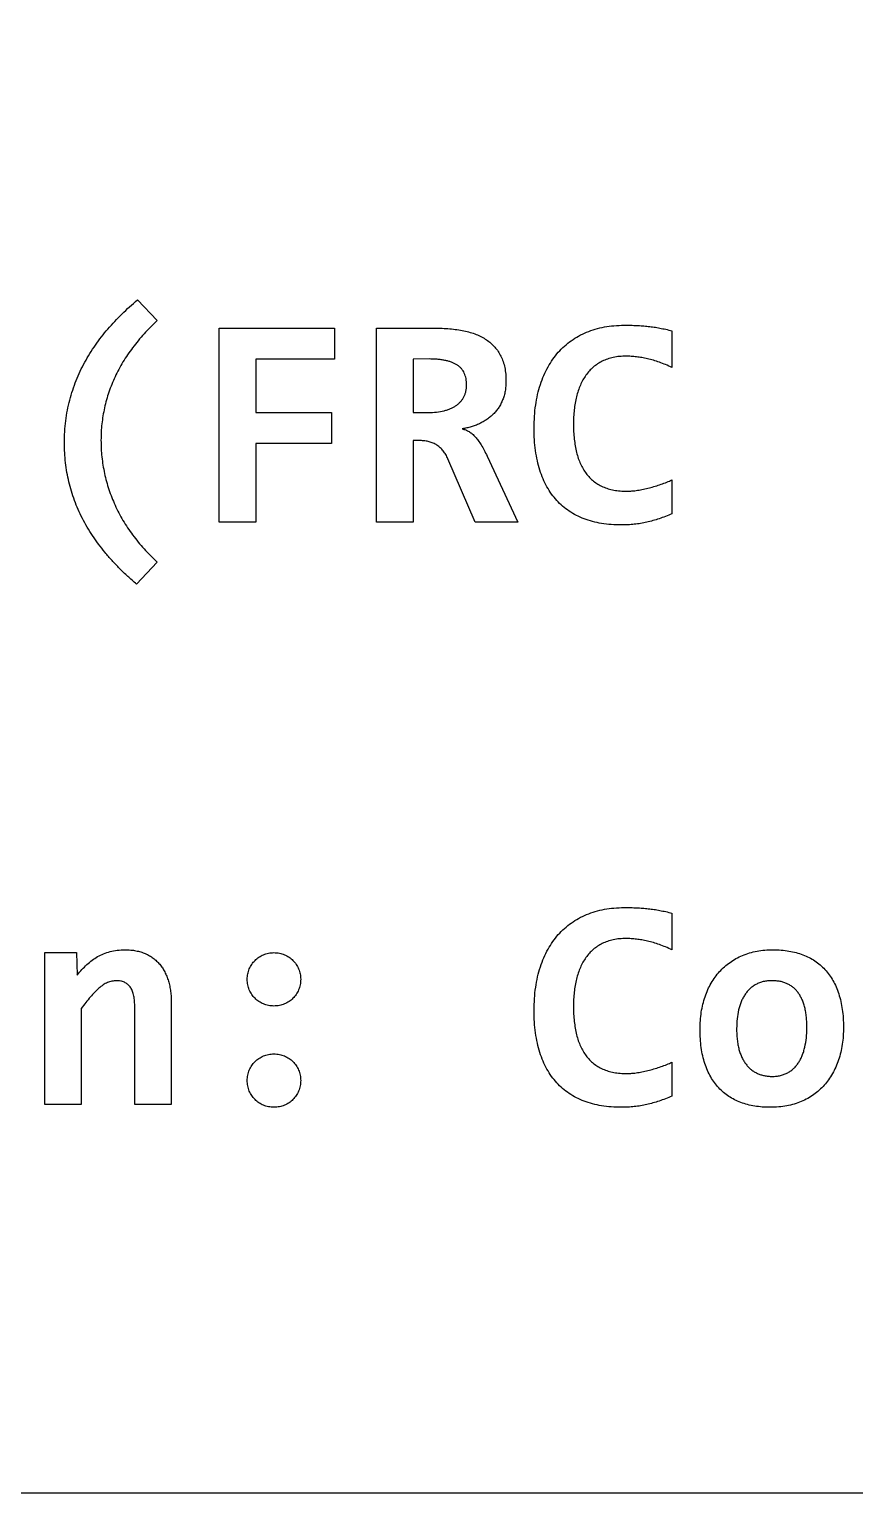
# Model space of a CAD drawing. Extents: x 0 to 260, y 0 to 99.
# Drawn here: x 146.48 to 159.98, y 0.12 to 24.06 of the extents above; entities that cross this region are included whole.
import ezdxf

# ---------------------------------------------------------------- set-up
doc = ezdxf.new("R2010")
doc.units = 0
doc.layers.get('0').update_dxf_attribs({"linetype": 'CONTINUOUS'})

msp = doc.modelspace()

# ---------------------------------------------------------------- linework, layer by layer
at = {"color": 7}
for points in [[(0.120758, 99.386226), (0.120758, 0.120751), (260.120757, 0.120751), (260.120757, 99.386226)], [(151.425468, 17.790313), (151.425468, 17.284166), (150.183077, 17.284166), (150.183077, 15.995751), (149.584888, 15.995751), (149.584888, 19.170751), (151.471482, 19.170751), (151.471482, 18.664603), (150.183077, 18.664603), (150.183077, 17.790313)], [(148.139027, 8.997892)], [(150.910681, 8.429329)], [(157.458394, 7.843224)], [(150.910681, 6.774942)], [(158.703679, 6.934539)]]:
    msp.add_lwpolyline(points, close=True, dxfattribs=at)
for points in [[(148.248311, 19.630914), (148.572569, 19.292988)], [(152.759888, 17.330177), (152.759888, 15.995751), (152.1617, 15.995751), (152.1617, 19.170751), (153.103559, 19.170751)], [(156.993221, 19.125189), (156.993222, 18.526543)], [(153.028061, 18.666005), (152.759888, 18.664603)], [(152.759888, 18.664603), (152.759888, 17.790313), (153.007935, 17.790313)], [(152.877081, 17.330362), (152.759888, 17.330177)], [(153.969206, 17.076415), (154.473209, 15.995751), (153.772207, 15.995751), (153.328598, 17.031806)], [(156.99322, 16.686181), (156.99322, 16.134048)], [(148.57257, 15.343658), (148.233213, 14.983428)], [(156.993221, 9.600189), (156.993222, 9.001543)], [(147.330178, 8.040973), (147.330178, 6.470724), (146.73199, 6.470724), (146.73199, 8.955506), (147.250372, 8.955506), (147.264752, 8.588846)], [(148.802642, 8.133789), (148.802642, 6.470751), (148.204454, 6.470751), (148.204454, 8.087725)], [(156.99322, 7.161181), (156.99322, 6.609048)]]:
    msp.add_lwpolyline(points, dxfattribs=at)
for points in [[(148.119614, 19.518016), (148.161921, 19.556301), (148.205116, 19.593608), (148.248311, 19.630914)], [(147.878757, 19.28005), (147.917367, 19.321219), (147.956576, 19.361833), (147.996669, 19.401547)], [(147.996669, 19.401547), (148.036771, 19.441287), (148.077758, 19.480154), (148.119614, 19.518016)], [(147.660188, 19.025521), (147.694436, 19.069468), (147.729562, 19.112727), (147.765877, 19.154928)], [(147.765877, 19.154928), (147.802499, 19.197526), (147.840332, 19.239066), (147.878757, 19.28005)], [(148.461128, 19.185858), (148.425648, 19.15014), (148.391372, 19.11323), (148.357595, 19.075845)], [(148.572569, 19.292988), (148.535002, 19.257693), (148.497435, 19.222397), (148.461128, 19.185858)], [(153.103559, 19.170751), (153.147185, 19.170751), (153.190811, 19.170751), (153.234413, 19.16784)], [(153.234413, 19.16784), (153.275932, 19.165194), (153.317429, 19.163871), (153.358795, 19.159903)], [(153.358795, 19.159903), (153.398221, 19.156198), (153.437526, 19.151171), (153.476708, 19.145615)], [(155.597688, 19.103149), (155.643763, 19.122199), (155.690839, 19.138604), (155.738608, 19.152759)], [(155.738608, 19.152759), (155.787563, 19.167311), (155.837246, 19.179297), (155.887436, 19.188716)], [(155.887436, 19.188716), (155.939502, 19.198505), (155.992114, 19.205384), (156.044892, 19.209618)], [(156.044892, 19.209618), (156.100132, 19.213851), (156.155553, 19.215439), (156.210975, 19.216762)], [(156.210975, 19.216762), (156.24645, 19.216788), (156.281926, 19.216814), (156.317383, 19.216735)], [(156.317383, 19.216735), (156.350704, 19.216735), (156.384008, 19.214089), (156.41732, 19.213031)], [(156.41732, 19.213031), (156.449218, 19.210385), (156.481123, 19.210385), (156.512944, 19.208004)], [(156.512944, 19.208004), (156.54416, 19.205358), (156.575296, 19.202183), (156.606411, 19.198743)], [(156.606411, 19.198743), (156.637873, 19.195039), (156.669313, 19.191335), (156.700597, 19.186573)], [(156.700597, 19.186573), (156.732096, 19.18181), (156.763436, 19.175989), (156.794784, 19.170168)], [(156.794784, 19.170168), (156.82746, 19.164083), (156.860144, 19.157998), (156.892563, 19.150854)], [(156.892563, 19.150854), (156.926305, 19.143181), (156.959765, 19.13445), (156.993221, 19.125189)], [(147.561688, 18.892515), (147.593199, 18.937785), (147.626263, 18.981997), (147.660188, 19.025521)], [(148.260534, 18.964402), (148.229585, 18.927122), (148.199714, 18.888916), (148.170662, 18.850102)], [(148.357595, 19.075845), (148.324552, 19.039306), (148.291986, 19.002317), (148.260534, 18.964402)], [(153.476708, 19.145615), (153.51402, 19.140059), (153.55122, 19.133973), (153.588149, 19.126301)], [(153.588149, 19.126301), (153.623444, 19.118892), (153.658491, 19.110426), (153.69312, 19.100371)], [(153.69312, 19.100371), (153.725963, 19.090846), (153.758431, 19.079998), (153.790181, 19.067298)], [(153.790181, 19.067298), (153.820361, 19.055128), (153.849892, 19.041634), (153.878615, 19.026315)], [(153.878615, 19.026315), (153.906268, 19.011762), (153.933172, 18.995623), (153.959141, 18.97816)], [(153.959141, 18.97816), (153.984414, 18.961227), (154.0088, 18.942786), (154.031758, 18.922783)], [(154.031758, 18.922783), (154.054253, 18.903204), (154.075377, 18.881984), (154.095027, 18.859521)], [(155.235324, 18.875952), (155.270501, 18.90749), (155.307544, 18.936965), (155.346047, 18.964376)], [(155.346047, 18.964376), (155.384853, 18.992024), (155.425142, 19.017583), (155.466835, 19.040602)], [(155.466835, 19.040602), (155.509173, 19.063885), (155.552959, 19.084734), (155.597688, 19.103149)], [(147.387696, 18.611395), (147.414193, 18.659602), (147.442176, 18.706962), (147.471097, 18.753741)], [(147.471097, 18.753741), (147.500145, 18.800757), (147.530138, 18.847165), (147.561688, 18.892515)], [(148.087979, 18.734347), (148.061775, 18.695718), (148.036553, 18.656427), (148.012487, 18.616422)], [(148.170662, 18.850102), (148.142241, 18.812134), (148.114603, 18.773585), (148.087979, 18.734347)], [(154.095027, 18.859521), (154.114734, 18.837032), (154.13296, 18.813193), (154.14967, 18.788348)], [(154.14967, 18.788348), (154.166709, 18.762948), (154.182172, 18.736622), (154.195684, 18.709264)], [(154.195684, 18.709264), (154.209683, 18.680901), (154.221587, 18.651532), (154.231633, 18.621528)], [(155.044795, 18.660978), (155.072537, 18.700507), (155.102603, 18.738421), (155.134667, 18.774563)], [(155.134667, 18.774563), (155.166291, 18.810229), (155.19986, 18.844149), (155.235324, 18.875952)], [(156.034107, 18.690585), (156.002213, 18.68397), (155.970705, 18.675239), (155.939921, 18.664656)], [(156.136202, 18.705666), (156.101934, 18.702756), (156.067806, 18.697728), (156.034107, 18.690585)], [(156.246924, 18.710693), (156.209963, 18.710667), (156.173003, 18.708047), (156.136202, 18.705666)], [(156.32673, 18.707783), (156.300163, 18.710428), (156.273544, 18.710428), (156.246924, 18.710693)], [(156.41157, 18.699845), (156.383363, 18.703285), (156.355077, 18.706195), (156.32673, 18.707783)], [(156.500004, 18.686881), (156.470654, 18.691908), (156.441156, 18.696141), (156.41157, 18.699845)], [(156.592752, 18.668095), (156.561977, 18.674974), (156.531073, 18.681324), (156.500004, 18.686881)], [(147.246776, 18.31231), (147.267361, 18.363718), (147.289332, 18.414598), (147.312922, 18.46471)], [(147.312922, 18.46471), (147.336295, 18.514372), (147.361256, 18.563294), (147.387696, 18.611395)], [(147.944184, 18.49564), (147.922782, 18.455423), (147.902332, 18.414704), (147.883071, 18.373402)], [(148.012487, 18.616422), (147.988635, 18.576787), (147.965917, 18.536465), (147.944184, 18.49564)], [(153.101391, 18.663359), (153.076967, 18.663359), (153.052511, 18.663359), (153.028061, 18.666005)], [(153.170412, 18.658332), (153.147449, 18.660978), (153.124434, 18.662301), (153.101391, 18.663359)], [(153.234401, 18.650394), (153.213155, 18.653569), (153.191807, 18.656215), (153.170412, 18.658332)], [(153.293357, 18.639547), (153.27381, 18.64378), (153.25415, 18.64722), (153.234401, 18.650394)], [(153.347999, 18.625788), (153.33, 18.63108), (153.311728, 18.635578), (153.293357, 18.639547)], [(153.397609, 18.60859), (153.381329, 18.61494), (153.364784, 18.620761), (153.347999, 18.625788)], [(153.442186, 18.588482), (153.427697, 18.59589), (153.412768, 18.602505), (153.397609, 18.60859)], [(153.482448, 18.56467), (153.46947, 18.573401), (153.45603, 18.581338), (153.442186, 18.588482)], [(153.517678, 18.538052), (153.506552, 18.547577), (153.494707, 18.556573), (153.482448, 18.56467)], [(153.548594, 18.507149), (153.539008, 18.518262), (153.528697, 18.52858), (153.517678, 18.538052)], [(153.575196, 18.471907), (153.567208, 18.484342), (153.558271, 18.495984), (153.548594, 18.507149)], [(153.596045, 18.433807), (153.59, 18.447036), (153.583054, 18.459736), (153.575196, 18.471907)], [(153.612582, 18.39068), (153.607891, 18.405232), (153.602475, 18.41981), (153.596045, 18.433807)], [(154.231633, 18.621528), (154.242203, 18.58999), (154.250715, 18.557764), (154.257517, 18.525194)], [(154.257517, 18.525194), (154.264851, 18.490057), (154.270196, 18.454497), (154.273334, 18.418778)], [(154.898124, 18.397109), (154.918595, 18.444205), (154.941467, 18.490242), (154.966427, 18.535168)], [(154.966427, 18.535168), (154.990448, 18.578375), (155.016406, 18.620523), (155.044795, 18.660978)], [(155.642265, 18.469102), (155.622246, 18.446877), (155.60354, 18.42362), (155.586185, 18.399358)], [(155.705535, 18.530909), (155.683122, 18.511859), (155.662053, 18.490983), (155.642265, 18.469102)], [(155.776713, 18.584116), (155.751917, 18.567977), (155.728048, 18.550197), (155.705535, 18.530909)], [(155.854363, 18.628699), (155.827622, 18.61547), (155.801697, 18.600494), (155.776713, 18.584116)], [(155.939921, 18.664656), (155.910673, 18.654601), (155.88208, 18.642431), (155.854363, 18.628699)], [(156.689094, 18.643753), (156.65727, 18.653014), (156.625081, 18.660951), (156.592752, 18.668095)], [(156.788313, 18.611395), (156.755523, 18.623037), (156.722509, 18.634149), (156.689094, 18.643753)], [(156.889688, 18.572581), (156.856292, 18.586603), (156.822423, 18.599277), (156.788313, 18.611395)], [(156.993222, 18.526543), (156.958882, 18.542418), (156.924544, 18.558055), (156.889688, 18.572581)], [(147.189258, 18.155571), (147.206813, 18.208382), (147.226094, 18.26061), (147.246776, 18.31231)], [(147.829148, 18.249022), (147.812524, 18.20772), (147.796932, 18.166022), (147.782414, 18.123927)], [(147.883071, 18.373402), (147.863963, 18.332471), (147.846023, 18.290958), (147.829148, 18.249022)], [(153.624805, 18.343928), (153.621601, 18.359803), (153.617487, 18.375307), (153.612582, 18.39068)], [(153.631994, 18.29289), (153.630618, 18.310087), (153.628224, 18.327074), (153.624805, 18.343928)], [(153.631288, 18.185098), (153.632955, 18.202825), (153.633563, 18.220552), (153.634164, 18.23828)], [(153.634164, 18.23828), (153.63382, 18.256536), (153.633476, 18.274713), (153.631994, 18.29289)], [(154.274771, 18.218833), (154.272733, 18.192348), (154.269381, 18.165916), (154.264706, 18.139749)], [(154.273334, 18.418778), (154.276715, 18.380334), (154.277541, 18.341679), (154.278366, 18.302997)], [(154.278366, 18.302997), (154.277652, 18.274871), (154.276937, 18.246826), (154.274771, 18.218833)], [(154.79603, 18.085086), (154.808597, 18.139643), (154.823851, 18.193618), (154.841325, 18.246852)], [(154.841325, 18.246852), (154.858033, 18.297758), (154.876773, 18.348002), (154.898124, 18.397109)], [(155.494875, 18.237592), (155.481698, 18.20772), (155.469946, 18.17724), (155.459645, 18.146257)], [(155.537294, 18.322417), (155.521747, 18.294874), (155.507644, 18.266511), (155.494875, 18.237592)], [(155.586185, 18.399358), (155.568508, 18.374752), (155.552234, 18.348902), (155.537294, 18.322417)], [(147.102981, 17.825556), (147.113866, 17.88178), (147.126585, 17.93766), (147.141087, 17.993064)], [(147.141087, 17.993064), (147.155393, 18.047727), (147.171438, 18.10194), (147.189258, 18.155571)], [(147.742151, 17.995948), (147.730105, 17.953376), (147.71935, 17.910461), (147.709798, 17.867254)], [(147.782414, 18.123927), (147.76783, 18.081646), (147.754331, 18.038995), (147.742151, 17.995948)], [(153.501872, 17.934167), (153.513802, 17.944751), (153.525012, 17.956128), (153.535664, 17.967955)], [(153.535664, 17.967955), (153.546149, 17.979596), (153.556095, 17.991767), (153.565142, 18.004626)], [(153.565142, 18.004626), (153.574199, 18.017326), (153.582353, 18.031084), (153.589587, 18.044896)], [(153.589587, 18.044896), (153.596953, 18.059183), (153.603366, 18.073762), (153.608999, 18.088763)], [(153.608999, 18.088763), (153.614741, 18.104109), (153.61967, 18.119614), (153.623379, 18.135489)], [(153.623379, 18.135489), (153.627189, 18.151893), (153.629713, 18.168403), (153.631288, 18.185098)], [(154.223724, 17.995233), (154.214967, 17.973273), (154.205127, 17.951603), (154.194246, 17.930516)], [(154.24745, 18.064977), (154.240713, 18.04143), (154.232797, 18.018067), (154.223724, 17.995233)], [(154.264706, 18.139749), (154.260205, 18.114613), (154.254466, 18.089584), (154.24745, 18.064977)], [(154.764394, 17.912524), (154.77271, 17.970442), (154.782905, 18.028094), (154.79603, 18.085086)], [(155.431605, 18.047779), (155.423209, 18.013278), (155.41601, 17.978512), (155.410036, 17.943507)], [(155.459645, 18.146257), (155.448866, 18.113872), (155.439682, 18.080958), (155.431605, 18.047779)], [(147.07566, 17.653709), (147.082814, 17.711282), (147.091958, 17.768591), (147.102981, 17.825556)], [(147.684633, 17.736391), (147.677466, 17.692709), (147.671478, 17.648841), (147.66666, 17.604814)], [(147.709798, 17.867254), (147.700207, 17.823889), (147.691825, 17.780233), (147.684633, 17.736391)], [(153.007935, 17.790313), (153.053083, 17.790313), (153.098231, 17.792959), (153.143103, 17.797457)], [(153.143103, 17.797457), (153.184206, 17.801691), (153.225079, 17.808834), (153.265329, 17.818359)], [(153.265329, 17.818359), (153.284244, 17.822857), (153.303021, 17.827884), (153.321409, 17.834234)], [(153.321409, 17.834234), (153.338726, 17.840055), (153.355697, 17.846934), (153.372456, 17.854343)], [(153.372456, 17.854343), (153.388561, 17.861486), (153.404474, 17.868895), (153.419909, 17.877361)], [(153.419909, 17.877361), (153.434741, 17.885563), (153.449136, 17.894295), (153.463047, 17.903978)], [(153.463047, 17.903978), (153.476546, 17.913239), (153.489592, 17.923293), (153.501872, 17.934167)], [(154.020254, 17.717712), (154.002612, 17.70316), (153.984429, 17.689084), (153.965612, 17.676013)], [(154.071301, 17.763723), (154.054995, 17.747583), (154.037894, 17.732343), (154.020254, 17.717712)], [(154.118035, 17.814761), (154.103337, 17.797034), (154.087722, 17.779942), (154.071301, 17.763723)], [(154.159017, 17.870138), (154.146383, 17.851088), (154.132664, 17.832488), (154.118035, 17.814761)], [(154.194246, 17.930516), (154.183547, 17.909879), (154.171842, 17.889612), (154.159017, 17.870138)], [(154.73851, 17.533588), (154.739648, 17.598623), (154.740812, 17.663631), (154.744982, 17.728454)], [(154.744982, 17.728454), (154.74894, 17.790022), (154.755621, 17.851432), (154.764394, 17.912524)], [(155.385588, 17.719908), (155.38363, 17.680167), (155.383181, 17.640374), (155.382712, 17.600581)], [(155.394936, 17.834234), (155.390748, 17.796214), (155.387475, 17.758087), (155.385588, 17.719908)], [(155.410036, 17.943507), (155.403844, 17.907259), (155.398966, 17.8708), (155.394936, 17.834234)], [(147.054091, 17.293505), (147.055308, 17.354412), (147.056525, 17.41532), (147.059843, 17.476121)], [(147.059843, 17.476121), (147.063084, 17.535467), (147.068328, 17.594733), (147.07566, 17.653709)], [(147.66666, 17.604814), (147.661763, 17.560126), (147.658072, 17.515279), (147.655876, 17.470379)], [(153.636321, 17.536419), (153.611786, 17.530863), (153.587027, 17.526365), (153.562266, 17.522132)], [(153.562266, 17.522132), (153.581464, 17.517105), (153.600664, 17.512078), (153.619065, 17.504934)], [(153.619065, 17.504934), (153.638104, 17.497526), (153.656287, 17.487736), (153.673707, 17.476915)], [(153.707499, 17.555205), (153.683973, 17.548326), (153.660254, 17.541976), (153.636321, 17.536419)], [(153.673707, 17.476915), (153.692104, 17.465537), (153.709648, 17.452837), (153.726192, 17.438788)], [(153.776521, 17.578223), (153.753831, 17.569757), (153.730759, 17.562084), (153.707499, 17.555205)], [(153.842667, 17.606269), (153.820958, 17.596215), (153.798926, 17.58669), (153.776521, 17.578223)], [(153.905937, 17.638628), (153.885297, 17.626986), (153.86414, 17.616403), (153.842667, 17.606269)], [(153.965612, 17.676013), (153.946335, 17.66252), (153.92639, 17.650084), (153.905937, 17.638628)], [(154.744262, 17.343776), (154.740428, 17.406959), (154.739468, 17.470273), (154.73851, 17.533588)], [(155.382712, 17.600581), (155.383083, 17.558618), (155.383427, 17.516655), (155.385588, 17.474771)], [(155.385588, 17.474771), (155.387652, 17.434925), (155.391316, 17.395132), (155.395653, 17.355418)], [(147.058404, 17.129596), (147.055443, 17.184153), (147.054766, 17.238842), (147.054091, 17.293505)], [(147.655876, 17.470379), (147.65368, 17.425374), (147.652978, 17.380289), (147.65228, 17.335204)], [(147.65228, 17.335204), (147.652968, 17.289404), (147.653656, 17.243605), (147.655876, 17.197885)], [(152.952574, 17.325335), (152.927515, 17.328245), (152.902298, 17.329303), (152.877081, 17.330362)], [(153.023752, 17.311576), (153.000435, 17.317926), (152.976577, 17.322424), (152.952574, 17.325335)], [(153.089179, 17.287764), (153.068034, 17.297289), (153.046143, 17.305226), (153.023752, 17.311576)], [(153.149573, 17.254691), (153.130285, 17.267126), (153.110099, 17.278239), (153.089179, 17.287764)], [(153.204215, 17.212993), (153.187181, 17.228338), (153.168827, 17.242203), (153.149573, 17.254691)], [(153.726192, 17.438788), (153.743832, 17.423971), (153.760332, 17.407726), (153.775802, 17.390634)], [(153.775802, 17.390634), (153.79296, 17.371584), (153.808847, 17.351581), (153.823973, 17.330944)], [(153.823973, 17.330944), (153.84124, 17.307396), (153.857512, 17.28316), (153.872863, 17.258342)], [(153.872863, 17.258342), (153.889971, 17.230667), (153.905937, 17.202303), (153.921035, 17.17349)], [(154.762235, 17.166188), (154.75401, 17.225163), (154.747866, 17.284404), (154.744262, 17.343776)], [(155.395653, 17.355418), (155.399751, 17.3179), (155.40444, 17.280461), (155.41075, 17.243261)], [(155.41075, 17.243261), (155.416775, 17.20778), (155.424273, 17.172511), (155.433039, 17.13756)], [(147.072784, 16.968544), (147.066463, 17.022069), (147.061322, 17.07578), (147.058404, 17.129596)], [(147.655876, 17.197885), (147.658098, 17.152509), (147.661831, 17.107186), (147.66666, 17.061995)], [(147.66666, 17.061995), (147.671491, 17.016804), (147.67741, 16.971719), (147.684633, 16.926819)], [(153.252387, 17.161928), (153.23762, 17.180184), (153.221608, 17.197329), (153.204215, 17.212993)], [(153.294087, 17.10155), (153.281901, 17.122717), (153.267828, 17.142905), (153.252387, 17.161928)], [(153.328598, 17.031806), (153.317803, 17.055354), (153.307008, 17.079061), (153.294087, 17.10155)], [(153.921035, 17.17349), (153.937804, 17.141502), (153.953505, 17.108958), (153.969206, 17.076415)], [(154.791713, 17.000109), (154.779641, 17.055036), (154.77001, 17.110493), (154.762235, 17.166188)], [(154.832695, 16.846254), (154.816677, 16.896868), (154.803109, 16.948277), (154.791713, 17.000109)], [(155.433039, 17.13756), (155.441309, 17.104593), (155.450705, 17.071917), (155.461798, 17.039796)], [(155.461798, 17.039796), (155.472333, 17.00929), (155.484398, 16.979313), (155.497746, 16.949917)], [(147.095792, 16.809635), (147.086508, 16.86234), (147.079062, 16.915363), (147.072784, 16.968544)], [(147.128146, 16.654351), (147.115935, 16.705813), (147.104966, 16.757565), (147.095792, 16.809635)], [(147.684633, 16.926819), (147.691806, 16.88229), (147.700267, 16.837946), (147.709798, 16.793813)], [(147.709798, 16.793813), (147.719386, 16.749443), (147.730057, 16.705284), (147.742151, 16.661522)], [(154.88518, 16.704622), (154.865292, 16.750898), (154.847891, 16.798232), (154.832695, 16.846254)], [(155.497746, 16.949917), (155.51056, 16.921686), (155.524556, 16.894011), (155.540166, 16.867235)], [(155.540166, 16.867235), (155.55524, 16.841306), (155.571821, 16.816409), (155.589776, 16.792464)], [(155.589776, 16.792464), (155.607331, 16.768916), (155.626198, 16.746585), (155.646575, 16.725604)], [(147.169128, 16.501211), (147.153787, 16.551772), (147.140348, 16.602916), (147.128146, 16.654351)], [(147.742151, 16.661522), (147.754312, 16.617548), (147.767909, 16.573945), (147.782414, 16.530685)], [(147.782414, 16.530685), (147.796993, 16.487188), (147.812486, 16.443981), (147.829148, 16.401251)], [(154.949169, 16.574474), (154.925659, 16.616754), (154.904274, 16.660199), (154.88518, 16.704622)], [(155.023224, 16.456575), (154.996274, 16.494384), (154.971743, 16.533887), (154.949169, 16.574474)], [(155.646575, 16.725604), (155.666794, 16.704702), (155.688499, 16.685361), (155.711283, 16.667369)], [(155.711283, 16.667369), (155.733989, 16.649377), (155.757767, 16.632841), (155.782461, 16.617759)], [(155.782461, 16.617759), (155.807909, 16.602149), (155.834329, 16.588232), (155.861549, 16.576061)], [(155.861549, 16.576061), (155.889806, 16.563361), (155.918926, 16.552778), (155.948545, 16.543703)], [(155.948545, 16.543703), (155.979484, 16.534442), (156.01097, 16.526769), (156.042731, 16.520684)], [(156.042731, 16.520684), (156.076505, 16.514069), (156.11059, 16.509307), (156.144825, 16.506396)], [(156.33967, 16.505867), (156.37024, 16.508513), (156.400682, 16.512482), (156.43098, 16.517244)], [(156.43098, 16.517244), (156.463244, 16.522536), (156.495346, 16.528621), (156.527323, 16.535236)], [(156.527323, 16.535236), (156.559588, 16.541851), (156.591725, 16.549259), (156.623666, 16.557461)], [(156.623666, 16.557461), (156.656234, 16.565928), (156.688595, 16.574923), (156.720728, 16.584792)], [(156.720728, 16.584792), (156.752822, 16.594582), (156.784689, 16.605165), (156.816351, 16.61641)], [(156.816351, 16.61641), (156.847249, 16.627258), (156.877952, 16.6389), (156.908379, 16.650938)], [(156.908379, 16.650938), (156.936819, 16.662315), (156.965021, 16.674222), (156.99322, 16.686181)], [(147.220175, 16.350927), (147.201741, 16.400537), (147.184484, 16.450569), (147.169128, 16.501211)], [(147.27985, 16.202813), (147.258453, 16.25155), (147.238721, 16.301027), (147.220175, 16.350927)], [(147.829148, 16.401251), (147.845965, 16.358124), (147.863972, 16.315447), (147.883071, 16.273272)], [(155.108782, 16.350874), (155.078169, 16.384344), (155.049543, 16.419639), (155.023224, 16.456575)], [(155.205125, 16.257423), (155.171159, 16.286581), (155.139002, 16.317828), (155.108782, 16.350874)], [(156.144825, 16.506396), (156.18138, 16.503221), (156.218104, 16.502692), (156.25483, 16.502163)], [(156.25483, 16.502163), (156.283147, 16.502084), (156.311463, 16.504809), (156.33967, 16.505867)], [(147.348872, 16.058298), (147.32444, 16.105791), (147.301309, 16.153945), (147.27985, 16.202813)], [(147.42724, 15.915952), (147.39979, 15.962651), (147.373662, 16.010144), (147.348872, 16.058298)], [(147.883071, 16.273272), (147.902309, 16.230806), (147.922653, 16.188817), (147.944184, 16.147463)], [(147.944184, 16.147463), (147.965832, 16.10587), (147.98868, 16.064913), (148.012487, 16.024511)], [(155.312253, 16.17617), (155.274981, 16.201041), (155.239146, 16.228213), (155.205125, 16.257423)], [(155.429446, 16.10714), (155.389128, 16.128042), (155.349955, 16.150955), (155.312253, 16.17617)], [(155.556705, 16.050334), (155.51327, 16.066738), (155.470757, 16.085841), (155.429446, 16.10714)], [(155.694029, 16.006493), (155.647549, 16.018663), (155.601634, 16.033242), (155.556705, 16.050334)], [(156.783998, 16.052795), (156.7502, 16.041418), (156.716178, 16.030834), (156.681903, 16.021151)], [(156.88753, 16.09018), (156.853364, 16.076687), (156.818801, 16.064516), (156.783998, 16.052795)], [(156.99322, 16.134048), (156.958134, 16.118967), (156.923045, 16.104071), (156.88753, 16.09018)], [(147.514955, 15.77575), (147.484481, 15.821708), (147.455176, 15.868433), (147.42724, 15.915952)], [(148.012487, 16.024511), (148.036596, 15.983606), (148.06169, 15.943257), (148.087979, 15.903728)], [(148.087979, 15.903728), (148.11445, 15.863909), (148.142134, 15.824909), (148.170662, 15.786544)], [(155.842138, 15.974848), (155.792313, 15.983051), (155.74286, 15.993634), (155.694029, 16.006493)], [(155.998875, 15.956063), (155.9464, 15.959767), (155.894067, 15.966117), (155.842138, 15.974848)], [(156.166396, 15.949713), (156.110502, 15.949845), (156.054608, 15.952623), (155.998875, 15.956063)], [(156.273524, 15.952623), (156.237858, 15.949978), (156.202127, 15.949978), (156.166396, 15.949713)], [(156.377775, 15.961355), (156.343093, 15.957651), (156.308339, 15.954476), (156.273524, 15.952623)], [(156.480589, 15.975113), (156.446482, 15.969557), (156.412163, 15.965059), (156.377775, 15.961355)], [(156.581245, 15.995221), (156.547895, 15.987548), (156.514346, 15.980669), (156.480589, 15.975113)], [(156.681903, 16.021151), (156.648577, 16.011626), (156.615011, 16.003159), (156.581245, 15.995221)], [(147.611298, 15.638431), (147.577982, 15.683331), (147.545867, 15.729156), (147.514955, 15.77575)], [(147.717707, 15.502541), (147.681123, 15.546964), (147.645576, 15.592208), (147.611298, 15.638431)], [(148.170662, 15.786544), (148.199697, 15.747466), (148.229607, 15.709075), (148.260534, 15.671504)], [(148.260534, 15.671504), (148.291958, 15.633324), (148.324433, 15.596018), (148.357595, 15.559347)], [(148.357595, 15.559347), (148.391252, 15.522093), (148.425617, 15.485502), (148.461128, 15.450047)], [(147.832743, 15.369535), (147.793331, 15.412926), (147.754982, 15.457297), (147.717707, 15.502541)], [(147.957126, 15.238672), (147.914784, 15.281455), (147.873204, 15.324979), (147.832743, 15.369535)], [(148.461128, 15.450047), (148.497475, 15.413773), (148.535022, 15.378716), (148.57257, 15.343658)], [(148.090136, 15.109978), (148.044741, 15.151756), (148.000533, 15.19483), (147.957126, 15.238672)], [(148.233213, 14.983428), (148.185099, 15.025153), (148.136985, 15.066878), (148.090136, 15.109978)], [(155.466835, 9.515602), (155.509173, 9.538885), (155.552959, 9.559734), (155.597688, 9.578149)], [(155.597688, 9.578149), (155.643763, 9.597199), (155.690839, 9.613604), (155.738608, 9.627759)], [(155.738608, 9.627759), (155.787563, 9.642311), (155.837246, 9.654297), (155.887436, 9.663716)], [(155.887436, 9.663716), (155.939502, 9.673505), (155.992114, 9.680384), (156.044892, 9.684618)], [(156.044892, 9.684618), (156.100132, 9.688851), (156.155553, 9.690439), (156.210975, 9.691762)], [(156.210975, 9.691762), (156.24645, 9.691788), (156.281926, 9.691814), (156.317383, 9.691735)], [(156.317383, 9.691735), (156.350704, 9.691735), (156.384008, 9.689089), (156.41732, 9.688031)], [(156.41732, 9.688031), (156.449218, 9.685385), (156.481123, 9.685385), (156.512944, 9.683004)], [(156.512944, 9.683004), (156.54416, 9.680358), (156.575296, 9.677183), (156.606411, 9.673743)], [(156.606411, 9.673743), (156.637873, 9.670039), (156.669313, 9.666335), (156.700597, 9.661573)], [(156.700597, 9.661573), (156.732096, 9.65681), (156.763436, 9.650989), (156.794784, 9.645168)], [(156.794784, 9.645168), (156.82746, 9.639083), (156.860144, 9.632998), (156.892563, 9.625854)], [(156.892563, 9.625854), (156.926305, 9.618181), (156.959765, 9.60945), (156.993221, 9.600189)], [(155.134667, 9.249563), (155.166291, 9.285229), (155.19986, 9.319149), (155.235324, 9.350952)], [(155.235324, 9.350952), (155.270501, 9.38249), (155.307544, 9.411965), (155.346047, 9.439376)], [(155.346047, 9.439376), (155.384853, 9.467024), (155.425142, 9.492583), (155.466835, 9.515602)], [(154.966427, 9.010168), (154.990448, 9.053375), (155.016406, 9.095523), (155.044795, 9.135978)], [(155.044795, 9.135978), (155.072537, 9.175507), (155.102603, 9.213421), (155.134667, 9.249563)], [(155.854363, 9.103699), (155.827622, 9.09047), (155.801697, 9.075494), (155.776713, 9.059116)], [(155.939921, 9.139656), (155.910673, 9.129601), (155.88208, 9.117431), (155.854363, 9.103699)], [(156.034107, 9.165585), (156.002213, 9.15897), (155.970705, 9.150239), (155.939921, 9.139656)], [(156.136202, 9.180666), (156.101934, 9.177756), (156.067806, 9.172728), (156.034107, 9.165585)], [(156.246924, 9.185693), (156.209963, 9.185667), (156.173003, 9.183047), (156.136202, 9.180666)], [(156.32673, 9.182783), (156.300163, 9.185428), (156.273544, 9.185428), (156.246924, 9.185693)], [(156.41157, 9.174845), (156.383363, 9.178285), (156.355077, 9.181195), (156.32673, 9.182783)], [(156.500004, 9.161881), (156.470654, 9.166908), (156.441156, 9.171141), (156.41157, 9.174845)], [(156.592752, 9.143095), (156.561977, 9.149974), (156.531073, 9.156324), (156.500004, 9.161881)], [(156.689094, 9.118753), (156.65727, 9.128014), (156.625081, 9.135951), (156.592752, 9.143095)], [(156.788313, 9.086395), (156.755523, 9.098037), (156.722509, 9.109149), (156.689094, 9.118753)], [(147.506328, 8.830411), (147.535478, 8.852106), (147.565959, 8.872188), (147.597638, 8.890074)], [(147.597638, 8.890074), (147.62939, 8.908066), (147.662347, 8.923808), (147.696137, 8.93754)], [(147.696137, 8.93754), (147.730569, 8.951563), (147.765867, 8.963205), (147.801827, 8.972756)], [(147.801827, 8.972756), (147.839834, 8.982811), (147.878581, 8.989954), (147.917582, 8.994452)], [(147.917582, 8.994452), (147.960515, 8.999215), (148.003757, 9.000538), (148.046998, 9.001596)], [(148.046998, 9.001596), (148.077728, 9.001543), (148.108457, 9.001543), (148.139027, 8.997892)], [(148.139026, 8.997839), (148.167714, 8.995193), (148.196261, 8.99096), (148.224585, 8.985668)], [(148.224585, 8.985668), (148.251501, 8.980376), (148.278216, 8.974291), (148.304391, 8.966353)], [(148.304391, 8.966353), (148.329331, 8.958681), (148.353783, 8.94942), (148.377727, 8.939022)], [(148.377727, 8.939022), (148.400846, 8.928968), (148.423491, 8.917855), (148.44531, 8.905235)], [(148.44531, 8.905235), (148.466731, 8.892799), (148.487356, 8.879041), (148.507143, 8.864251)], [(148.507143, 8.864251), (148.526468, 8.849699), (148.544993, 8.834168), (148.562504, 8.817525)], [(150.172292, 8.827474), (150.192038, 8.847317), (150.213794, 8.865097), (150.237, 8.880681)], [(150.237, 8.880681), (150.260349, 8.896292), (150.285167, 8.909786), (150.311055, 8.920951)], [(150.311055, 8.920951), (150.337663, 8.932328), (150.365402, 8.941588), (150.393737, 8.94688)], [(150.393737, 8.94688), (150.422797, 8.952436), (150.452484, 8.954024), (150.482171, 8.955611)], [(150.482171, 8.955611), (150.51211, 8.952966), (150.542049, 8.952436), (150.571323, 8.94688)], [(150.571323, 8.94688), (150.59964, 8.941588), (150.627333, 8.932328), (150.654005, 8.920951)], [(150.654005, 8.920951), (150.680149, 8.909838), (150.705311, 8.896609), (150.728779, 8.880681)], [(150.728779, 8.880681), (150.751774, 8.865071), (150.773144, 8.847212), (150.792768, 8.827474)], [(154.841325, 8.721852), (154.858033, 8.772758), (154.876773, 8.823002), (154.898124, 8.872109)], [(154.898124, 8.872109), (154.918595, 8.919205), (154.941467, 8.965242), (154.966427, 9.010168)], [(155.586185, 8.874358), (155.568508, 8.849752), (155.552234, 8.823902), (155.537294, 8.797417)], [(155.642265, 8.944102), (155.622246, 8.921877), (155.60354, 8.89862), (155.586185, 8.874358)], [(155.705535, 9.005909), (155.683122, 8.986859), (155.662053, 8.965983), (155.642265, 8.944102)], [(155.776713, 9.059116), (155.751917, 9.042977), (155.728048, 9.025197), (155.705535, 9.005909)], [(156.889688, 9.047581), (156.856292, 9.061603), (156.822423, 9.074277), (156.788313, 9.086395)], [(156.993222, 9.001543), (156.958882, 9.017418), (156.924544, 9.033055), (156.889688, 9.047581)], [(158.041486, 8.856313), (158.076186, 8.875628), (158.111997, 8.892799), (158.148613, 8.908092)], [(158.148613, 8.908092), (158.186197, 8.923703), (158.224627, 8.937434), (158.263651, 8.949076)], [(158.263651, 8.949076), (158.303603, 8.960982), (158.344177, 8.970772), (158.385158, 8.978551)], [(158.385158, 8.978551), (158.427952, 8.986488), (158.47119, 8.992309), (158.514574, 8.995749)], [(158.514574, 8.995749), (158.559765, 8.999453), (158.605112, 9.000511), (158.650461, 9.00157)], [(158.650461, 9.00157), (158.694599, 9.00157), (158.738737, 8.998924), (158.782753, 8.996542)], [(158.782753, 8.996542), (158.82465, 8.993632), (158.866435, 8.988605), (158.907856, 8.981461)], [(158.907856, 8.981461), (158.947535, 8.974582), (158.986881, 8.965851), (159.025767, 8.955532)], [(159.025767, 8.955532), (159.062976, 8.945478), (159.099769, 8.933836), (159.13577, 8.920316)], [(159.13577, 8.920316), (159.170584, 8.907087), (159.204663, 8.891926), (159.237865, 8.875019)], [(159.237865, 8.875019), (159.270528, 8.858351), (159.302342, 8.840041), (159.332771, 8.819642)], [(147.264752, 8.588846), (147.290033, 8.618876), (147.315314, 8.648906), (147.341682, 8.677984)], [(147.341682, 8.677984), (147.367183, 8.706109), (147.3937, 8.733335), (147.421489, 8.759238)], [(147.421489, 8.759238), (147.44851, 8.784373), (147.476733, 8.808318), (147.506328, 8.830411)], [(148.562504, 8.817525), (148.580331, 8.800592), (148.597106, 8.782521), (148.612832, 8.763603)], [(148.612832, 8.763603), (148.628712, 8.744553), (148.643525, 8.724524), (148.657409, 8.703913)], [(148.657409, 8.703913), (148.671474, 8.683011), (148.684585, 8.661501), (148.696233, 8.639223)], [(148.696233, 8.639223), (148.708404, 8.615939), (148.718977, 8.591809), (148.728587, 8.567309)], [(150.05366, 8.606044), (150.058873, 8.634116), (150.067607, 8.661633), (150.078825, 8.688012)], [(150.078825, 8.688012), (150.090064, 8.71447), (150.103794, 8.739711), (150.119807, 8.763497)], [(150.119807, 8.763497), (150.135235, 8.786516), (150.152783, 8.807921), (150.172292, 8.827474)], [(150.792768, 8.827474), (150.812284, 8.807895), (150.830073, 8.786516), (150.845253, 8.763497)], [(150.845253, 8.763497), (150.860885, 8.739685), (150.873748, 8.714311), (150.884797, 8.688012)], [(150.884797, 8.688012), (150.895941, 8.661474), (150.905239, 8.63409), (150.910681, 8.606044)], [(154.79603, 8.560086), (154.808597, 8.614643), (154.823851, 8.668618), (154.841325, 8.721852)], [(155.459645, 8.621257), (155.448866, 8.588872), (155.439682, 8.555958), (155.431605, 8.52278)], [(155.494875, 8.712592), (155.481698, 8.68272), (155.469946, 8.65224), (155.459645, 8.621257)], [(155.537294, 8.797417), (155.521747, 8.769874), (155.507644, 8.741511), (155.494875, 8.712592)], [(157.699255, 8.555059), (157.721744, 8.586094), (157.746123, 8.615781), (157.77187, 8.644223)], [(157.77187, 8.644223), (157.797481, 8.672507), (157.824466, 8.699574), (157.853115, 8.724736)], [(157.853115, 8.724736), (157.88186, 8.749871), (157.912282, 8.77334), (157.943706, 8.795221)], [(157.943706, 8.795221), (157.975276, 8.817181), (158.00786, 8.837687), (158.041486, 8.856313)], [(159.332771, 8.819642), (159.3626, 8.799534), (159.391101, 8.777679), (159.41833, 8.754237)], [(159.41833, 8.754237), (159.445838, 8.730425), (159.472051, 8.705368), (159.496697, 8.678725)], [(159.496697, 8.678725), (159.521567, 8.651843), (159.544856, 8.62348), (159.566438, 8.5939)], [(147.68751, 8.426365), (147.663247, 8.410226), (147.640297, 8.392366), (147.618488, 8.373158)], [(147.758688, 8.465206), (147.733788, 8.454623), (147.710081, 8.441394), (147.68751, 8.426365)], [(147.830586, 8.487431), (147.805956, 8.482669), (147.781806, 8.474996), (147.758688, 8.465206)], [(147.904641, 8.495369), (147.8798, 8.492723), (147.854956, 8.492194), (147.830586, 8.487431)], [(147.975102, 8.489019), (147.951879, 8.493252), (147.928261, 8.49431), (147.904641, 8.495369)], [(148.035496, 8.470233), (148.016284, 8.478964), (147.995851, 8.48505), (147.975102, 8.489019)], [(148.087262, 8.437875), (148.071458, 8.450839), (148.054046, 8.461687), (148.035496, 8.470233)], [(148.129682, 8.393292), (148.11749, 8.409697), (148.103193, 8.424857), (148.087262, 8.437875)], [(148.162036, 8.336513), (148.153209, 8.356357), (148.142634, 8.375751), (148.129682, 8.393292)], [(148.728587, 8.567309), (148.738509, 8.541909), (148.747407, 8.516377), (148.755189, 8.490394)], [(148.755189, 8.490394), (148.763275, 8.463381), (148.77016, 8.435996), (148.776039, 8.408427)], [(148.776039, 8.408427), (148.782177, 8.37964), (148.787223, 8.350615), (148.791138, 8.321432)], [(150.045032, 8.518387), (150.046673, 8.547756), (150.048303, 8.577178), (150.05366, 8.606044)], [(150.05366, 8.429249), (150.048382, 8.458618), (150.046707, 8.488516), (150.045032, 8.518387)], [(150.078825, 8.345853), (150.067339, 8.372576), (150.058796, 8.400674), (150.05366, 8.429249)], [(150.910681, 8.429249), (150.905315, 8.400701), (150.8962, 8.372734), (150.884796, 8.345853)], [(150.910681, 8.606044), (150.916261, 8.577284), (150.917785, 8.547809), (150.919309, 8.518414)], [(150.919309, 8.518414), (150.917748, 8.488542), (150.916184, 8.458618), (150.910681, 8.429329)], [(154.744982, 8.203454), (154.74894, 8.265022), (154.755621, 8.326432), (154.764394, 8.387524)], [(154.764394, 8.387524), (154.77271, 8.445442), (154.782905, 8.503094), (154.79603, 8.560086)], [(155.410036, 8.418507), (155.403844, 8.382259), (155.398966, 8.3458), (155.394936, 8.309234)], [(155.431605, 8.52278), (155.423209, 8.488278), (155.41601, 8.453512), (155.410036, 8.418507)], [(157.581341, 8.349451), (157.597877, 8.385963), (157.616083, 8.421735), (157.635982, 8.456581)], [(157.635982, 8.456581), (157.65535, 8.490474), (157.676339, 8.523467), (157.699255, 8.555059)], [(158.31471, 8.401362), (158.298306, 8.389191), (158.282915, 8.375698), (158.267977, 8.361833)], [(158.367196, 8.434435), (158.348992, 8.424646), (158.331331, 8.413533), (158.31471, 8.401362)], [(158.424713, 8.461052), (158.405002, 8.453379), (158.385801, 8.444648), (158.367196, 8.434435)], [(158.487983, 8.480367), (158.466499, 8.47534), (158.445311, 8.46899), (158.424713, 8.461052)], [(158.557005, 8.491744), (158.533801, 8.489098), (158.510711, 8.485658), (158.487983, 8.480367)], [(158.631787, 8.495448), (158.60681, 8.495422), (158.581836, 8.495422), (158.557005, 8.491744)], [(158.700097, 8.492538), (158.677396, 8.495183), (158.654602, 8.495183), (158.631787, 8.495448)], [(158.764086, 8.483277), (158.74292, 8.487511), (158.721563, 8.490686), (158.700097, 8.492538)], [(158.823763, 8.468196), (158.80421, 8.474546), (158.784234, 8.479308), (158.764086, 8.483277)], [(158.879125, 8.4465), (158.861133, 8.454702), (158.842639, 8.462111), (158.823763, 8.468196)], [(158.930171, 8.419195), (158.913714, 8.429249), (158.896659, 8.43851), (158.879125, 8.4465)], [(158.976904, 8.386122), (158.962087, 8.398028), (158.946432, 8.409141), (158.930171, 8.419195)], [(159.019325, 8.346567), (159.006069, 8.36059), (158.991916, 8.373925), (158.976904, 8.386122)], [(159.566438, 8.5939), (159.58861, 8.563472), (159.609012, 8.531749), (159.627551, 8.498993)], [(159.627551, 8.498993), (159.646681, 8.465206), (159.663813, 8.430334), (159.679317, 8.394748)], [(159.679317, 8.394748), (159.69551, 8.357574), (159.709898, 8.319659), (159.722458, 8.281136)], [(147.405671, 8.140218), (147.38017, 8.107384), (147.355174, 8.074205), (147.330178, 8.040973)], [(147.478288, 8.229383), (147.453139, 8.200464), (147.42919, 8.170487), (147.405671, 8.140218)], [(147.549466, 8.306297), (147.525133, 8.281162), (147.501211, 8.255736), (147.478288, 8.229383)], [(147.618488, 8.373158), (147.59444, 8.351991), (147.571779, 8.329316), (147.549466, 8.306297)], [(148.185761, 8.266054), (148.179847, 8.290131), (148.172074, 8.313785), (148.162036, 8.336513)], [(148.199421, 8.183372), (148.196728, 8.21118), (148.192426, 8.238882), (148.185761, 8.266054)], [(148.204454, 8.087725), (148.203475, 8.11966), (148.202496, 8.151569), (148.199421, 8.183372)], [(148.791138, 8.321432), (148.795205, 8.29111), (148.798055, 8.260657), (148.799766, 8.230124)], [(148.799766, 8.230124), (148.801566, 8.19803), (148.802095, 8.165909), (148.802642, 8.133789)], [(150.119807, 8.271796), (150.103921, 8.295079), (150.089984, 8.319871), (150.078825, 8.345853)], [(150.172292, 8.207793), (150.152737, 8.227372), (150.13534, 8.248909), (150.119807, 8.271796)], [(150.237, 8.155326), (150.213851, 8.170672), (150.191978, 8.188187), (150.172292, 8.207793)], [(150.311055, 8.115057), (150.285149, 8.126169), (150.26042, 8.139663), (150.237, 8.155326)], [(150.728778, 8.155326), (150.705238, 8.139451), (150.680168, 8.12609), (150.654005, 8.115057)], [(150.792767, 8.207793), (150.773204, 8.188214), (150.751718, 8.170698), (150.728778, 8.155326)], [(150.845253, 8.271796), (150.82997, 8.248777), (150.81233, 8.227346), (150.792767, 8.207793)], [(150.884796, 8.345853), (150.873835, 8.319923), (150.860756, 8.295106), (150.845253, 8.271796)], [(154.73851, 8.008588), (154.739648, 8.073623), (154.740812, 8.138631), (154.744982, 8.203454)], [(155.385588, 8.194908), (155.38363, 8.155167), (155.383181, 8.115374), (155.382712, 8.075581)], [(155.394936, 8.309234), (155.390748, 8.271214), (155.387475, 8.233087), (155.385588, 8.194908)], [(157.499378, 8.110029), (157.509353, 8.151781), (157.521365, 8.193082), (157.535327, 8.233696)], [(157.535327, 8.233696), (157.548847, 8.27296), (157.564204, 8.311616), (157.581341, 8.349451)], [(158.12634, 8.151172), (158.117503, 8.130006), (158.109539, 8.108363), (158.102607, 8.086455)], [(158.154378, 8.210836), (158.144033, 8.191521), (158.134799, 8.171466), (158.12634, 8.151172)], [(158.187451, 8.266213), (158.17565, 8.248221), (158.164485, 8.229806), (158.154378, 8.210836)], [(158.224839, 8.317251), (158.21124, 8.301112), (158.199042, 8.283861), (158.187451, 8.266213)], [(158.267977, 8.361833), (158.252843, 8.347811), (158.238171, 8.333047), (158.224839, 8.317251)], [(159.05743, 8.300556), (159.045656, 8.316696), (159.032982, 8.332041), (159.019325, 8.346567)], [(159.09122, 8.248777), (159.080848, 8.266504), (159.06963, 8.28394), (159.05743, 8.300556)], [(159.1207, 8.191257), (159.111942, 8.210836), (159.102047, 8.23015), (159.09122, 8.248777)], [(159.145147, 8.127995), (159.137871, 8.149426), (159.129907, 8.170619), (159.1207, 8.191257)], [(159.722458, 8.281136), (159.735634, 8.240734), (159.746799, 8.199644), (159.756247, 8.158184)], [(159.756247, 8.158184), (159.766222, 8.114448), (159.774318, 8.070316), (159.780695, 8.025892)], [(150.393737, 8.089921), (150.365418, 8.095213), (150.337617, 8.103679), (150.311055, 8.115057)], [(150.48217, 8.08119), (150.452511, 8.083836), (150.422851, 8.08463), (150.393737, 8.089921)], [(150.571323, 8.089921), (150.541994, 8.08463), (150.512081, 8.083042), (150.48217, 8.08119)], [(150.654005, 8.115057), (150.627379, 8.103944), (150.599622, 8.095213), (150.571323, 8.089921)], [(154.744262, 7.818776), (154.740428, 7.881959), (154.739468, 7.945273), (154.73851, 8.008588)], [(155.382712, 8.075581), (155.383083, 8.033618), (155.383427, 7.991655), (155.385588, 7.949771)], [(155.385588, 7.949771), (155.387652, 7.909925), (155.391316, 7.870132), (155.395653, 7.830418)], [(157.458394, 7.843277), (157.461622, 7.888997), (157.467178, 7.934558), (157.474216, 7.979881)], [(157.474216, 7.979881), (157.48099, 8.02359), (157.489112, 8.067035), (157.499378, 8.110029)], [(158.083901, 8.017425), (158.072656, 7.969112), (158.064348, 7.920085), (158.059453, 7.870767)], [(158.102607, 8.086455), (158.09541, 8.063701), (158.089325, 8.040682), (158.083901, 8.017425)], [(159.165996, 8.058251), (159.15999, 8.081798), (159.152952, 8.105002), (159.145147, 8.127995)], [(159.181819, 7.982765), (159.177612, 8.008165), (159.172373, 8.033353), (159.165996, 8.058251)], [(159.192614, 7.900797), (159.189703, 7.928208), (159.186343, 7.955566), (159.181819, 7.982765)], [(159.19981, 7.813088), (159.198223, 7.842377), (159.195736, 7.871613), (159.192614, 7.900797)], [(159.780695, 8.025892), (159.787389, 7.97914), (159.792178, 7.932124), (159.795062, 7.884975)], [(154.762235, 7.641188), (154.75401, 7.700163), (154.747866, 7.759404), (154.744262, 7.818776)], [(155.395653, 7.830418), (155.399751, 7.7929), (155.40444, 7.755461), (155.41075, 7.718261)], [(155.41075, 7.718261), (155.416775, 7.68278), (155.424273, 7.647511), (155.433039, 7.61256)], [(157.453367, 7.699343), (157.454161, 7.747418), (157.454955, 7.795413), (157.458394, 7.843224)], [(157.458394, 7.545435), (157.455325, 7.596658), (157.454346, 7.647988), (157.453367, 7.699343)], [(158.059453, 7.870767), (158.05432, 7.818961), (158.052918, 7.766838), (158.051569, 7.714689)], [(158.051569, 7.714689), (158.051794, 7.68323), (158.052098, 7.651798), (158.053685, 7.620445)], [(159.193301, 7.558691), (159.198937, 7.612137), (159.200445, 7.665953), (159.201927, 7.719663)], [(159.201927, 7.719663), (159.201662, 7.750805), (159.201398, 7.781973), (159.19981, 7.813088)], [(159.795062, 7.884975), (159.798157, 7.834731), (159.799136, 7.784354), (159.800089, 7.73403)], [(159.800089, 7.73403), (159.799031, 7.686299), (159.798237, 7.638568), (159.795062, 7.590943)], [(154.791713, 7.475109), (154.779641, 7.530036), (154.77001, 7.585493), (154.762235, 7.641188)], [(154.832695, 7.321254), (154.816677, 7.371868), (154.803109, 7.423277), (154.791713, 7.475109)], [(155.433039, 7.61256), (155.441309, 7.579593), (155.450705, 7.546917), (155.461798, 7.514796)], [(155.461798, 7.514796), (155.472333, 7.48429), (155.484398, 7.454313), (155.497746, 7.424917)], [(155.497746, 7.424917), (155.51056, 7.396686), (155.524556, 7.369011), (155.540166, 7.342235)], [(157.472761, 7.40092), (157.466067, 7.448889), (157.461278, 7.497122), (157.458394, 7.545435)], [(158.053685, 7.620445), (158.055273, 7.590917), (158.058289, 7.561442), (158.061597, 7.532021)], [(158.061597, 7.532021), (158.064719, 7.504345), (158.068158, 7.476696), (158.073106, 7.449338)], [(158.073106, 7.449338), (158.077736, 7.423674), (158.083716, 7.398327), (158.090357, 7.373138)], [(159.167425, 7.408434), (159.178961, 7.45799), (159.187983, 7.508182), (159.193301, 7.558691)], [(159.779954, 7.455053), (159.773128, 7.411106), (159.76445, 7.36745), (159.754078, 7.324217)], [(159.795062, 7.590943), (159.792046, 7.545488), (159.786966, 7.500112), (159.779954, 7.455053)], [(150.172292, 7.172399), (150.191977, 7.191978), (150.21378, 7.2096), (150.237, 7.224892)], [(150.237, 7.224892), (150.260397, 7.240238), (150.285229, 7.253415), (150.311055, 7.264421)], [(150.311055, 7.264421), (150.337706, 7.275798), (150.365414, 7.284794), (150.393737, 7.29035)], [(150.393737, 7.29035), (150.422784, 7.295907), (150.452477, 7.297494), (150.482171, 7.299082)], [(150.482171, 7.299082), (150.512116, 7.296436), (150.542062, 7.295907), (150.571323, 7.29035)], [(150.571323, 7.29035), (150.599627, 7.284794), (150.627291, 7.275798), (150.654005, 7.264421)], [(150.654005, 7.264421), (150.680088, 7.253309), (150.705263, 7.240344), (150.728779, 7.224892)], [(150.728779, 7.224892), (150.751787, 7.209547), (150.773205, 7.191952), (150.792768, 7.172399)], [(154.88518, 7.179622), (154.865292, 7.225898), (154.847891, 7.273232), (154.832695, 7.321254)], [(155.540166, 7.342235), (155.55524, 7.316306), (155.571821, 7.291409), (155.589776, 7.267464)], [(155.589776, 7.267464), (155.607331, 7.243916), (155.626198, 7.221585), (155.646575, 7.200604)], [(155.646575, 7.200604), (155.666794, 7.179702), (155.688499, 7.160361), (155.711283, 7.142369)], [(157.497208, 7.266485), (157.487075, 7.310908), (157.479058, 7.355808), (157.472761, 7.40092)], [(157.531718, 7.142104), (157.518224, 7.182956), (157.506768, 7.224522), (157.497208, 7.266485)], [(158.090357, 7.373138), (158.096627, 7.349326), (158.10348, 7.325725), (158.11192, 7.302653)], [(158.11192, 7.302653), (158.119884, 7.280958), (158.12925, 7.259632), (158.139241, 7.238677)], [(158.139241, 7.238677), (158.148713, 7.218833), (158.158741, 7.199228), (158.170158, 7.180442)], [(159.065312, 7.157503), (159.077033, 7.175495), (159.087907, 7.193857), (159.097665, 7.21288)], [(159.097665, 7.21288), (159.107772, 7.232459), (159.116689, 7.252779), (159.124986, 7.273258)], [(159.124986, 7.273258), (159.133717, 7.294689), (159.141761, 7.316571), (159.148719, 7.33869)], [(159.148719, 7.33869), (159.155916, 7.361708), (159.161948, 7.384965), (159.167425, 7.408434)], [(159.718849, 7.200551), (159.705593, 7.161048), (159.690422, 7.122181), (159.673552, 7.084081)], [(159.754078, 7.324217), (159.744077, 7.282519), (159.732488, 7.241191), (159.718849, 7.200551)], [(150.045032, 6.863974), (150.046673, 6.893396), (150.048324, 6.922818), (150.05366, 6.951684)], [(150.05366, 6.951684), (150.058852, 6.979756), (150.06753, 7.007299), (150.078825, 7.033625)], [(150.078825, 7.033625), (150.090057, 7.059819), (150.10387, 7.084822), (150.119807, 7.108423)], [(150.119807, 7.108423), (150.135274, 7.131177), (150.152738, 7.152899), (150.172292, 7.172399)], [(150.792768, 7.172399), (150.812331, 7.15282), (150.830037, 7.131415), (150.845253, 7.108423)], [(150.845253, 7.108423), (150.860805, 7.084875), (150.873757, 7.059713), (150.884797, 7.033625)], [(150.884797, 7.033625), (150.896015, 7.00714), (150.90526, 6.97973), (150.910681, 6.951684)], [(150.910681, 6.951684), (150.916237, 6.922897), (150.917775, 6.893422), (150.919309, 6.864001)], [(154.949169, 7.049474), (154.925659, 7.091754), (154.904274, 7.135199), (154.88518, 7.179622)], [(155.023224, 6.931575), (154.996274, 6.969384), (154.971743, 7.008887), (154.949169, 7.049474)], [(155.711283, 7.142369), (155.733989, 7.124377), (155.757767, 7.107841), (155.782461, 7.092759)], [(155.782461, 7.092759), (155.807909, 7.077149), (155.834329, 7.063232), (155.861549, 7.051061)], [(155.861549, 7.051061), (155.889806, 7.038361), (155.918926, 7.027778), (155.948545, 7.018703)], [(155.948545, 7.018703), (155.979484, 7.009442), (156.01097, 7.001769), (156.042731, 6.995684)], [(156.042731, 6.995684), (156.076505, 6.989069), (156.11059, 6.984307), (156.144825, 6.981396)], [(156.144825, 6.981396), (156.18138, 6.978221), (156.218104, 6.977692), (156.25483, 6.977163)], [(156.25483, 6.977163), (156.283147, 6.977084), (156.311463, 6.979809), (156.33967, 6.980867)], [(156.33967, 6.980867), (156.37024, 6.983513), (156.400682, 6.987482), (156.43098, 6.992244)], [(156.43098, 6.992244), (156.463244, 6.997536), (156.495346, 7.003621), (156.527323, 7.010236)], [(156.527323, 7.010236), (156.559588, 7.016851), (156.591725, 7.024259), (156.623666, 7.032461)], [(156.623666, 7.032461), (156.656234, 7.040928), (156.688595, 7.049923), (156.720728, 7.059792)], [(156.720728, 7.059792), (156.752822, 7.069582), (156.784689, 7.080165), (156.816351, 7.09141)], [(156.816351, 7.09141), (156.847249, 7.102258), (156.877952, 7.1139), (156.908379, 7.125938)], [(156.908379, 7.125938), (156.936819, 7.137315), (156.965021, 7.149222), (156.99322, 7.161181)], [(157.575575, 7.027778), (157.559171, 7.065163), (157.544521, 7.103343), (157.531718, 7.142104)], [(157.628061, 6.922818), (157.608667, 6.95679), (157.591305, 6.991927), (157.575575, 7.027778)], [(158.170158, 7.180442), (158.181244, 7.162186), (158.193626, 7.14475), (158.206824, 7.127949)], [(158.206824, 7.127949), (158.219444, 7.11181), (158.232806, 7.096464), (158.247088, 7.081938)], [(158.247088, 7.081938), (158.261111, 7.067651), (158.276055, 7.054263), (158.291665, 7.041668)], [(158.291665, 7.041668), (158.306799, 7.029498), (158.322582, 7.018121), (158.339115, 7.007881)], [(158.339115, 7.007881), (158.355731, 6.997562), (158.373112, 6.988567), (158.390884, 6.980576)], [(158.390884, 6.980576), (158.408717, 6.972374), (158.426946, 6.96523), (158.445525, 6.95888)], [(158.445525, 6.95888), (158.464602, 6.95253), (158.484065, 6.947239), (158.503763, 6.943005)], [(158.503763, 6.943005), (158.5244, 6.938507), (158.545313, 6.935597), (158.566313, 6.933745)], [(158.703666, 6.934618), (158.725918, 6.937264), (158.748021, 6.940968), (158.769812, 6.945995)], [(158.769812, 6.945995), (158.790793, 6.951022), (158.81146, 6.957108), (158.831645, 6.964781)], [(158.831645, 6.964781), (158.851145, 6.971924), (158.870192, 6.980656), (158.888443, 6.99071)], [(158.888443, 6.99071), (158.906408, 7.000499), (158.923596, 7.011876), (158.940209, 7.023783)], [(158.940209, 7.023783), (158.956798, 7.035689), (158.972795, 7.048653), (158.987662, 7.062597)], [(158.987662, 7.062597), (159.002346, 7.076355), (159.015917, 7.091489), (159.028643, 7.107179)], [(159.028643, 7.107179), (159.04174, 7.123319), (159.053937, 7.140146), (159.065312, 7.157503)], [(159.61963, 6.976237), (159.600315, 6.942079), (159.579135, 6.90898), (159.55636, 6.877018)], [(159.673552, 7.084081), (159.65728, 7.047304), (159.639426, 7.011215), (159.61963, 6.976237)], [(150.05366, 6.774889), (150.048366, 6.804258), (150.046699, 6.834156), (150.045032, 6.863974)], [(150.078825, 6.691492), (150.06739, 6.718242), (150.058809, 6.746314), (150.05366, 6.774889)], [(150.910681, 6.774889), (150.905299, 6.746341), (150.896152, 6.718401), (150.884796, 6.691492)], [(150.919309, 6.864001), (150.917748, 6.834156), (150.9162, 6.804231), (150.910681, 6.774942)], [(155.108782, 6.825874), (155.078169, 6.859344), (155.049543, 6.894639), (155.023224, 6.931575)], [(155.205125, 6.732423), (155.171159, 6.761581), (155.139002, 6.792828), (155.108782, 6.825874)], [(155.312253, 6.65117), (155.274981, 6.676041), (155.239146, 6.703213), (155.205125, 6.732423)], [(157.689174, 6.828626), (157.667082, 6.858868), (157.646627, 6.8903), (157.628061, 6.922818)], [(157.758916, 6.743774), (157.734019, 6.770629), (157.710796, 6.799046), (157.689174, 6.828626)], [(157.837285, 6.669003), (157.809703, 6.692286), (157.783482, 6.717316), (157.758916, 6.743774)], [(158.566313, 6.933745), (158.588062, 6.931099), (158.609898, 6.931099), (158.63176, 6.930835)], [(158.63176, 6.930835), (158.655811, 6.930914), (158.679825, 6.930914), (158.703679, 6.934539)], [(159.403936, 6.705171), (159.375602, 6.679507), (159.345887, 6.65543), (159.314782, 6.633284)], [(159.484462, 6.786425), (159.459168, 6.757876), (159.432236, 6.730757), (159.403936, 6.705171)], [(159.55636, 6.877018), (159.533976, 6.845586), (159.510045, 6.815265), (159.484462, 6.786425)], [(150.119807, 6.616721), (150.103948, 6.640269), (150.090018, 6.665299), (150.078825, 6.691492)], [(150.172292, 6.552004), (150.152644, 6.571583), (150.135303, 6.59357), (150.119807, 6.616721)], [(150.237, 6.499511), (150.213899, 6.515121), (150.191941, 6.532372), (150.172292, 6.552004)], [(150.311055, 6.458527), (150.285109, 6.469639), (150.260466, 6.483662), (150.237, 6.499511)], [(150.728778, 6.499511), (150.705193, 6.483636), (150.680206, 6.469745), (150.654005, 6.458527)], [(150.792767, 6.552004), (150.773241, 6.532425), (150.75167, 6.514989), (150.728778, 6.499511)], [(150.845253, 6.616721), (150.830007, 6.593438), (150.812424, 6.571689), (150.792767, 6.552004)], [(150.884796, 6.691492), (150.873798, 6.665299), (150.86073, 6.640322), (150.845253, 6.616721)], [(155.429446, 6.58214), (155.389128, 6.603042), (155.349955, 6.625955), (155.312253, 6.65117)], [(155.556705, 6.525334), (155.51327, 6.541738), (155.470757, 6.560841), (155.429446, 6.58214)], [(155.694029, 6.481493), (155.647549, 6.493663), (155.601634, 6.508242), (155.556705, 6.525334)], [(155.842138, 6.449848), (155.792313, 6.458051), (155.74286, 6.468634), (155.694029, 6.481493)], [(156.581245, 6.470221), (156.547895, 6.462548), (156.514346, 6.455669), (156.480589, 6.450113)], [(156.681903, 6.496151), (156.648577, 6.486626), (156.615011, 6.478159), (156.581245, 6.470221)], [(156.783998, 6.527795), (156.7502, 6.516418), (156.716178, 6.505834), (156.681903, 6.496151)], [(156.88753, 6.56518), (156.853364, 6.551687), (156.818801, 6.539516), (156.783998, 6.527795)], [(156.99322, 6.609048), (156.958134, 6.593967), (156.923045, 6.579071), (156.88753, 6.56518)], [(157.923561, 6.604312), (157.893554, 6.624156), (157.864744, 6.645772), (157.837285, 6.669003)], [(158.017747, 6.549649), (157.985381, 6.566053), (157.953858, 6.584283), (157.923561, 6.604312)], [(158.119842, 6.504353), (158.085039, 6.517582), (158.050947, 6.532769), (158.017747, 6.549649)], [(158.229845, 6.469137), (158.192584, 6.478926), (158.155833, 6.490568), (158.119842, 6.504353)], [(158.347037, 6.444795), (158.307633, 6.451145), (158.268464, 6.459082), (158.229845, 6.469137)], [(158.99412, 6.477974), (158.953912, 6.466067), (158.913094, 6.456278), (158.871894, 6.448499)], [(159.109156, 6.518958), (159.071649, 6.503083), (159.033173, 6.489536), (158.99412, 6.477974)], [(159.216283, 6.571451), (159.181506, 6.552136), (159.145795, 6.534436), (159.109156, 6.518958)], [(159.314782, 6.633284), (159.283202, 6.610794), (159.250187, 6.590316), (159.216283, 6.571451)], [(150.393737, 6.433391), (150.365398, 6.438418), (150.337548, 6.44715), (150.311055, 6.458527)], [(150.48217, 6.42466), (150.452521, 6.427306), (150.422871, 6.4281), (150.393737, 6.433391)], [(150.571323, 6.433391), (150.541973, 6.4281), (150.512071, 6.426512), (150.48217, 6.42466)], [(150.654005, 6.458527), (150.627447, 6.44715), (150.599642, 6.438418), (150.571323, 6.433391)], [(155.998875, 6.431063), (155.9464, 6.434767), (155.894067, 6.441117), (155.842138, 6.449848)], [(156.166396, 6.424713), (156.110502, 6.424845), (156.054608, 6.427623), (155.998875, 6.431063)], [(156.273524, 6.427623), (156.237858, 6.424978), (156.202127, 6.424978), (156.166396, 6.424713)], [(156.377775, 6.436355), (156.343093, 6.432651), (156.308339, 6.429476), (156.273524, 6.427623)], [(156.480589, 6.450113), (156.446482, 6.444557), (156.412163, 6.440059), (156.377775, 6.436355)], [(158.47142, 6.429714), (158.429783, 6.432889), (158.38828, 6.43818), (158.347037, 6.444795)], [(158.602995, 6.424687), (158.559085, 6.424713), (158.515177, 6.427332), (158.47142, 6.429714)], [(158.741041, 6.430507), (158.695149, 6.426803), (158.649072, 6.425745), (158.602995, 6.424687)], [(158.871894, 6.448499), (158.828613, 6.440297), (158.784912, 6.434212), (158.741041, 6.430507)]]:
    msp.add_open_spline(points, degree=3, dxfattribs=at)

doc.saveas('drawing.dxf')
